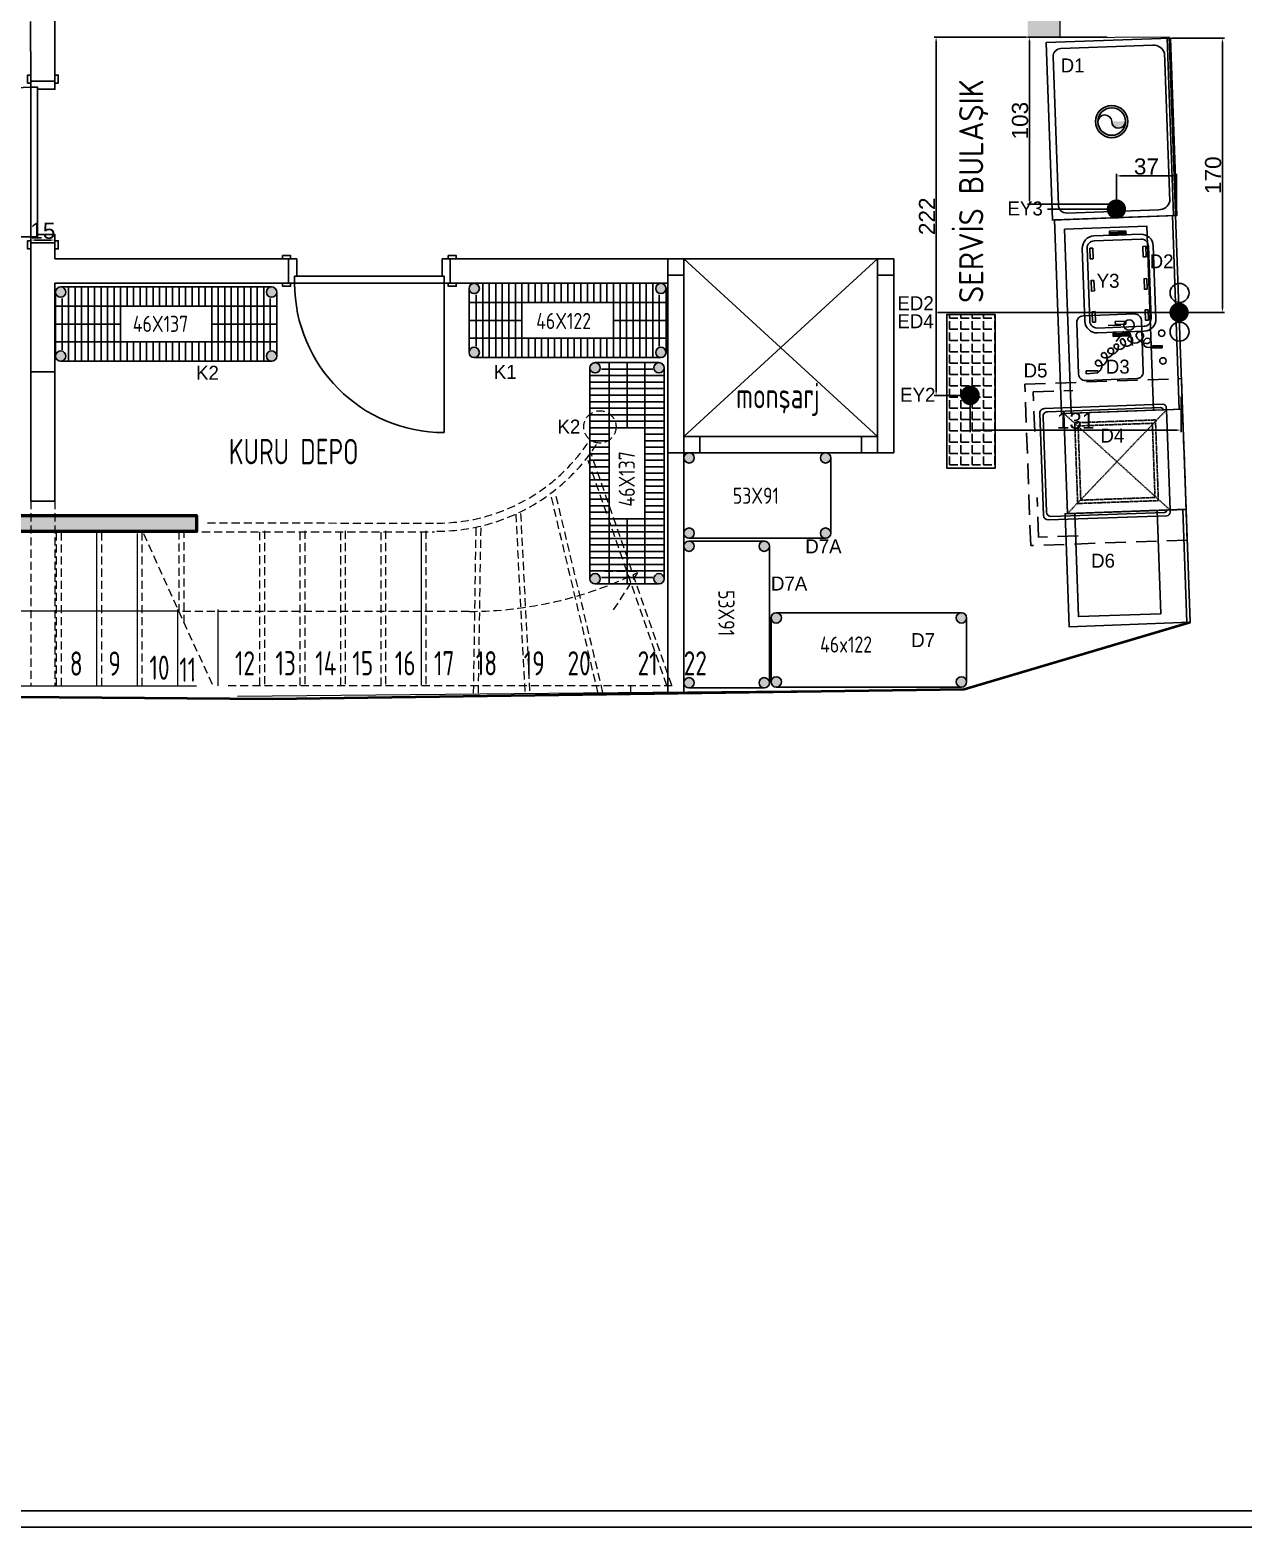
# Model space of a CAD drawing. Header units: millimetres. Extents: x 8884 to 18446, y 10737 to 16556.
# Drawn here: x 16699 to 17451, y 10737 to 11664 of the extents above; entities that cross this region are included whole.
import ezdxf

# ---------------------------------------------------------------- set-up
doc = ezdxf.new("R2010")
doc.units = ezdxf.units.MM
for name, pattern in [('DASHDOT', [25.4, 12.7, -6.35, 0, -6.35]), ('DASHED', [0.75, 0.5, -0.25]), ('DUZ', [0]), ('HIDDEN', [0.375, 0.25, -0.125]), ('HIDDENX2', [19.05, 12.7, -6.35])]:
    doc.linetypes.add(name, pattern=pattern)
for name, color, linetype, lineweight in [('continious2', 253, 'Continuous', 25), ('Duvar', 1, 'Continuous', 15), ('FURNITURE (3RDF)', 43, 'Continuous', 20), ('guclendirme', 226, 'DUZ', 9), ('TRS-DVR-EKLNN', 1, 'Continuous', 50), ('TRS-DVR-OZGN', 192, 'Continuous', 40), ('TRS-EKP-KRKLK', 32, 'Continuous', 15), ('TRS-MRD', 113, 'Continuous', 15), ('TRS-MRD-KABA', 115, 'HIDDEN', 9), ('TRS-YAZI-MAHL', 20, 'Continuous', 13), ('TRS-YAZI-MRDVN', 101, 'Continuous', 0), ('yeni_duvar', 35, 'DUZ', 9)]:
    doc.layers.add(name, color=color, linetype=linetype, lineweight=lineweight)
for name, color, linetype in [('Kıtc-003 Kapı', 3, 'Continuous'), ('S2000-002 Çizgi', 7, 'Continuous'), ('S2000-019 Su Tes İşaretler', 5, 'Continuous'), ('SIH', 4, 'Continuous'), ('SU', 152, 'Continuous'), ('wall', 4, 'Continuous')]:
    doc.layers.add(name, color=color, linetype=linetype)
doc.styles.add('ARIALTUR', font='isocpeur.ttf', dxfattribs={"width": 0.9, "height": 15})
doc.styles.get("Standard").update_dxf_attribs({"font": 'arial.ttf'})
doc.styles.add('STYLE1', font='isocpeur.ttf', dxfattribs={"height": 0.2})
doc.styles.add('TAKSİM', font='GOTHIC.TTF', dxfattribs={"height": 20})
doc.styles.add('yazı_kck_50', font='isocpeur.ttf', dxfattribs={"width": 0.7, "height": 15})
doc.dimstyles.new('ISO-25', dxfattribs={"dimtxt": 10, "dimasz": 2.5, "dimexe": 1.25, "dimexo": 0.625, "dimtad": 1, "dimdec": 0, "dimtxsty": 'Standard', "dimcen": 2.5, "dimadec": 0, "dimazin": 0, "dimtfac": 1, "dimtdec": 0, "dimtmove": 0, "dimatfit": 3, "dimfxl": 1, "dimarcsym": 0})

# ---------------------------------------------------------------- blocks, each defined once
blk = doc.blocks.new('A$C7ED97EAE')
at = {"layer": 'S2000-002 Çizgi'}
for p, q in [((3.5, 88.5), (65.5, 88.5)), ((3.5, 15), (3.5, 88.5)), ((65.5, 88.5), (65.5, 15)), ((0, 3), (0, 76.5)), ((2, 78.5), (3.5, 78.5)), ((2, 5), (2, 75)), ((3.5, 78.5), (65.5, 78.5)), ((3.5, 76.5), (3.5, 76.5)), ((65.5, 78.5), (67, 78.5)), ((65.5, 76.5), (65.5, 76.5)), ((67, 75), (67, 5)), ((69, 76.5), (69, 3)), ((65.5, 15), (3.5, 15)), ((67, 15), (65.5, 15)), ((66, 0), (3, 0)), ((64, 2), (5, 2))]:
    blk.add_line(p, q, dxfattribs=at)
at = {"layer": 'S2000-002 Çizgi', "linetype": 'DASHED'}
for p, q in [((65.5, 78.5), (3.5, 15)), ((65.5, 15), (3.5, 78.5))]:
    blk.add_line(p, q, dxfattribs=at)
for points in [[(9.5, 21.5), (59.5, 21.5), (59.5, 71.5), (9.5, 71.5)], [(11.5, 23.5), (57.5, 23.5), (57.5, 69.5), (11.5, 69.5)]]:
    blk.add_lwpolyline(points, close=True, dxfattribs=at)
at = {"layer": 'S2000-002 Çizgi'}
for centre, radius, start, end in [((2, 76.5), 2, 90, 180), ((3.5, 75), 1.5, 90, 180), ((65.5, 75), 1.5, 0, 90), ((67, 76.5), 2, 0, 90), ((3, 3), 3, 180, 270), ((5, 5), 3, 180, 270), ((64, 5), 3, 270, 0), ((66, 3), 3, 270, 0)]:
    blk.add_arc(centre, radius, start, end, dxfattribs=at)
blk = doc.blocks.new('A$C40B23311')
for p, q in [((16.56, 64.24), (26.8, 64.24)), ((16.56, 63.42), (26.8, 63.42)), ((16.56, 1.67), (26.8, 1.67)), ((16.56, 0.85), (26.8, 0.85))]:
    blk.add_line(p, q)
for points in [[(16.56, 65.14), (26.8, 65.14), (26.8, 62.57), (16.56, 62.57)], [(4.67, 48.55), (6.45, 48.55), (6.45, 55.03), (4.67, 55.03)], [(37.47, 48.55), (39.25, 48.55), (39.25, 55.03), (37.47, 55.03)], [(4.67, 28.53), (6.45, 28.53), (6.45, 35.01), (4.67, 35.01)], [(37.47, 28.53), (39.25, 28.53), (39.25, 35.01), (37.47, 35.01)], [(4.67, 9.28), (6.45, 9.28), (6.45, 15.77), (4.67, 15.77)], [(37.47, 9.28), (39.25, 9.28), (39.25, 15.77), (37.47, 15.77)], [(16.56, 2.57), (26.8, 2.57), (26.8, 0), (16.56, 0)], [(25.24, 7.33), (25.24, 9.12), (18.75, 9.12), (18.75, 7.33)]]:
    blk.add_lwpolyline(points, close=True)
for points in [[(44, 10.02), (44, 55.12, 0.414214), (36.55, 62.57), (7.45, 62.57, 0.414214), (0, 55.12), (0, 10.02, 0.414214), (7.45, 2.57), (36.55, 2.57, 0.414214)], [(41, 10.02), (41, 55.12, 0.414214), (36.55, 59.57), (7.45, 59.57, 0.414214), (3, 55.12), (3, 10.02, 0.414214), (7.45, 5.57), (36.55, 5.57, 0.414214)]]:
    blk.add_lwpolyline(points, format="xyb", close=True)
blk = doc.blocks.new('A$C0C625EC9')
blk.add_lwpolyline([(0, 2), (70, 2), (70, 0), (0, 0)], close=True)
at = {"layer": 'S2000-002 Çizgi'}
for points in [[(70, 0), (0, 0), (0, 75), (70, 75)], [(70, 18), (6, 18), (6, 69), (70, 69)]]:
    blk.add_lwpolyline(points, close=True, dxfattribs=at)
blk = doc.blocks.new('A$C7BE05278')
at = {"layer": 'S2000-002 Çizgi'}
h = blk.add_hatch(color=256, dxfattribs=at)
h.paths.add_polyline_path([(4.65, 9.9, -0.025454), (4.81, 10.42, 0.278063), (0.77, 7.52), (1.23, 7.32, -0.265675)])
h.paths.add_polyline_path([(5.35, 10.43, 0.028094), (4.81, 10.42, 0.025454), (4.65, 9.9, -0.030609), (5.18, 9.93, -0.027259)])
h.paths.add_polyline_path([(5.35, 10.43, 0.027259), (5.18, 9.93, -0.171751), (7.9, 8.98), (7.9, 8.98), (7.9, 8.98, -1.347305), (5.22, 7.15, -0.147228), (5.18, 9.93, 0.030609), (4.65, 9.9, 0.138731), (4.75, 7, 1.347306), (8.21, 9.37, 0.162476)])
h.paths.add_polyline_path([(12.46, 12.66), (12.73, 13.08, 0.483116), (4.81, 10.42, -0.028094), (5.35, 10.43, -0.470681)])
for p, q in [((14.4, 47.58), (14.34, 41.67)), ((14.4, 47.58), (14.34, 41.67)), ((15.96, 47.57), (14.4, 47.58)), ((15.96, 47.57), (14.4, 47.58)), ((15.05, 47.56), (14.97, 38.92)), ((15.9, 41.65), (15.96, 47.57)), ((15.9, 41.65), (15.96, 47.57)), ((14.34, 41.67), (15.9, 41.65)), ((14.34, 41.67), (15.9, 41.65)), ((0.47, 7.33), (0, 0.02)), ((0.47, 7.33), (0, 0.02)), ((0, 0.02), (1.86, 0)), ((1.54, 7.31), (0.47, 7.33)), ((1.54, 7.31), (0.47, 7.33)), ((1.86, 0), (1.54, 7.31)), ((1.86, 0), (1.54, 7.31))]:
    blk.add_line(p, q, dxfattribs=at)
for centre in [(6.31, 47.78), (23.47, 47.61)]:
    blk.add_circle(centre, 1.99, dxfattribs=at)
for centre, radius, start, end in [((17.83, 38.9), 2.86, 179.43001, 359.43001), ((19.09, 38.88), 1.6, 359.43001, 179.43001), ((25.13, 38.82), 7.64, 179.43001, 242.03458), ((20, 25.62), 3.8, 74.94983, 261.67628), ((23.49, 30.88), 5.53, 105.76632, 225.7833), ((20.62, 27.93), 1.41, 225.7833, 74.94983), ((22.59, 34.05), 2.23, 242.03458, 105.76632), ((15.59, 16.68), 3.77, 86.01564, 220.67721), ((18.07, 21.08), 3.83, 52.40892, 229.11119), ((16.45, 19.21), 1.37, 229.11119, 116.32433), ((19.64, 23.11), 1.26, 261.67628, 52.40892), ((4.79, 5.59), 4.31, 51.245, 156.7533), ((9.42, 8.58), 4.83, 57.01034, 197.57947), ((14.42, 12.56), 4.98, 103.11986, 200.77428), ((11.21, 11.34), 1.54, 200.77428, 57.01034), ((13.69, 15.69), 1.76, 236.80878, 103.11986), ((6.43, 7.63), 1.7, 197.57947, 51.245)]:
    blk.add_arc(centre, radius, start, end, dxfattribs=at)
blk.add_solid([(15.9, 41.65), (14.34, 41.67), (15.96, 47.57), (14.4, 47.58)], dxfattribs=at)
blk = doc.blocks.new('f')
at = {"layer": 'S2000-002 Çizgi'}
for p, q in [((10714.53, 11875.46), (10714.53, 11867.57)), ((10718.44, 11877.13), (10724.54, 11872.12)), ((10719.67, 11880.94), (10727.48, 11882.05))]:
    blk.add_line(p, q, dxfattribs=at)
for points in [[(10768.01, 11911.67), (10648.01, 11911.67), (10648.01, 11836.67), (10768.01, 11836.67)], [(10768.01, 11911.67), (10648.01, 11911.67), (10648.01, 11909.67), (10768.01, 11909.67)], [(10768.01, 11893.67), (10654.01, 11893.67), (10654.01, 11842.67), (10768.01, 11842.67)]]:
    blk.add_lwpolyline(points, close=True, dxfattribs=at)
blk.add_lwpolyline([(10712.01, 11848.17), (10744.01, 11848.17, 0.414214), (10748.01, 11852.17), (10748.01, 11884.17, 0.414214), (10744.01, 11888.17), (10712.01, 11888.17, 0.414214), (10708.01, 11884.17), (10708.01, 11852.17, 0.414214)], format="xyb", close=True, dxfattribs=at)
blk.add_circle((10714.72, 11880.43), 3.19, dxfattribs=at)
at = {"layer": 'S2000-002 Çizgi', "xscale": -1}
blk.add_blockref('A$C7BE05278', (10743.97, 11852.84), dxfattribs=at)
blk = doc.blocks.new('eee')
at = {"layer": 'S2000-002 Çizgi'}
h = blk.add_hatch(color=256, dxfattribs=at)
edge = h.paths.add_edge_path(flags=17)
edge.add_arc((10604.57, 11589.26), 8.5, 0, 360)
edge = h.paths.add_edge_path()
edge.add_arc((10604.57, 11589.26), 10, 0, 360)
edge = h.paths.add_edge_path(flags=16)
edge.add_arc((10608.82, 11589.26), 4.25, 180, 360)
for p, q in [((10642.73, 11639.6), (10640.73, 11639.6)), ((10640.73, 11639.6), (10640.73, 11529.68))]:
    blk.add_line(p, q)
blk.add_lwpolyline([(10642.73, 11639.6), (10642.73, 11529.68), (10565.73, 11529.68), (10565.73, 11639.6)], close=True, dxfattribs=at)
blk.add_lwpolyline([(10638.73, 11630.6), (10638.73, 11538.68, -0.340481), (10631.73, 11533.68), (10574.73, 11533.68, -0.414214), (10569.73, 11538.68), (10569.73, 11630.6, -0.414214), (10574.73, 11635.6), (10631.73, 11635.6, -0.340481)], format="xyb", close=True, dxfattribs=at)
for radius in [10, 8.5]:
    blk.add_circle((10604.57, 11589.26), radius, dxfattribs=at)
for centre, start, end in [((10600.32, 11589.26), 0, 180), ((10608.82, 11589.26), 180, 0)]:
    blk.add_arc(centre, 4.25, start, end, dxfattribs=at)
blk = doc.blocks.new('91x53')
at = {"lineweight": -2}
h = blk.add_hatch(color=256, dxfattribs=at)
h.paths.add_polyline_path([(9970.1, 11223.48, 1), (9963.7, 11223.48, 1)])
h.paths.add_polyline_path([(9963.7, 11176.88, 1), (9970.1, 11176.88, 1)])
h = blk.add_hatch(color=256, dxfattribs=at)
h.paths.add_polyline_path([(10054.7, 11223.48, 1), (10048.3, 11223.48, 1)])
h.paths.add_polyline_path([(10048.3, 11176.88, 1), (10054.7, 11176.88, 1)])
for p, q in [((10051.5, 11226.68), (9966.9, 11226.68)), ((9963.7, 11176.88), (9963.7, 11223.48)), ((10054.7, 11176.88), (10054.7, 11223.48)), ((10051.5, 11173.68), (9966.9, 11173.68))]:
    blk.add_line(p, q)
for centre in [(9966.9, 11223.48), (10051.5, 11223.48), (9966.9, 11176.88), (10051.5, 11176.88)]:
    blk.add_circle(centre, 3.2)
at = {"style": 'STYLE1', "width": 0.8}
blk.add_text('53X91', height=10, dxfattribs=at).set_placement((9994.03, 11195.05))
blk = doc.blocks.new('46x137 tel')
at = {"lineweight": -2}
h = blk.add_hatch(color=256, dxfattribs=at)
h.paths.add_polyline_path([(-3.2, 39.6, 1), (3.2, 39.6, 1)])
h.paths.add_polyline_path([(3.2, 0, 1), (-3.2, 0, 1)])
h = blk.add_hatch(color=256, dxfattribs=at)
h.paths.add_polyline_path([(133.8, 39.6, 1), (127.4, 39.6, 1)])
h.paths.add_polyline_path([(127.4, 0, 1), (133.8, 0, 1)])
for p, q in [((-3.2, 39.59), (-3.2, 0)), ((130.6, 42.8), (0, 42.8)), ((133.8, 39.59), (133.8, 0)), ((130.6, -3.2), (0, -3.2))]:
    blk.add_line(p, q)
for centre in [(0, 39.6), (130.6, 39.6), (0, 0), (130.6, 0)]:
    blk.add_circle(centre, 3.2)
at = {"layer": 'continious2'}
for p, q in [((4.85, 42.8), (4.85, -3.2)), ((8.88, 42.8), (8.88, -3.2)), ((12.91, 42.8), (12.91, -3.2)), ((16.94, 42.8), (16.94, -3.2)), ((20.97, 42.8), (20.97, -3.2)), ((25, 42.8), (25, -3.2)), ((29.03, 42.8), (29.03, -3.2)), ((33.06, 42.8), (33.06, -3.2)), ((37.09, 42.8), (37.09, -3.2)), ((41.12, 42.8), (41.12, 30.88)), ((45.15, 42.8), (45.15, 30.88)), ((49.18, 42.8), (49.18, 30.88)), ((53.21, 42.8), (53.21, 30.88)), ((57.24, 42.8), (57.24, 30.88)), ((61.27, 42.8), (61.27, 30.88)), ((65.3, 42.8), (65.3, 30.88)), ((69.33, 42.8), (69.33, 30.88)), ((73.36, 42.8), (73.36, 30.88)), ((77.39, 42.8), (77.39, 30.88)), ((81.42, 42.8), (81.42, 30.88)), ((85.45, 42.8), (85.45, 30.88)), ((89.48, 42.8), (89.48, 30.88)), ((93.51, 42.8), (93.51, -3.2)), ((97.54, 42.8), (97.54, -3.2)), ((101.57, 42.8), (101.57, -3.2)), ((105.6, 42.8), (105.6, -3.2)), ((109.63, 42.8), (109.63, -3.2)), ((113.66, 42.8), (113.66, -3.2)), ((117.69, 42.8), (117.69, -3.2)), ((121.72, 42.8), (121.72, -3.2)), ((125.75, 42.8), (125.75, -3.2)), ((-3.2, 30.88), (133.8, 30.88)), ((0.82, 35.7), (0.82, 3.89)), ((129.78, 35.7), (129.78, 3.89)), ((37.09, 19.8), (-3.2, 19.8)), ((133.8, 19.8), (93.51, 19.8)), ((-3.2, 8.71), (133.8, 8.71)), ((41.12, 8.71), (41.12, -3.2)), ((45.15, 8.71), (45.15, -3.2)), ((49.18, 8.71), (49.18, -3.2)), ((53.21, 8.71), (53.21, -3.2)), ((57.24, 8.71), (57.24, -3.2)), ((61.27, 8.71), (61.27, -3.2)), ((65.3, 8.71), (65.3, -3.2)), ((69.33, 8.71), (69.33, -3.2)), ((73.36, 8.71), (73.36, -3.2)), ((77.39, 8.71), (77.39, -3.2)), ((81.42, 8.71), (81.42, -3.2)), ((85.45, 8.71), (85.45, -3.2)), ((89.48, 8.71), (89.48, -3.2))]:
    blk.add_line(p, q, dxfattribs=at)
at = {"style": 'STYLE1', "width": 0.8}
blk.add_text('46X137', height=10, dxfattribs=at).set_placement((44.68, 14.93))
blk = doc.blocks.new('46x122 tel')
at = {"lineweight": -2}
h = blk.add_hatch(color=256, dxfattribs=at)
h.paths.add_polyline_path([(3.2, 39.6, 1), (-3.2, 39.6, 1)])
h.paths.add_polyline_path([(-3.2, 0, 1), (3.2, 0, 1)])
h = blk.add_hatch(color=256, dxfattribs=at)
h.paths.add_polyline_path([(112.4, 39.6, 1), (118.8, 39.6, 1)])
h.paths.add_polyline_path([(118.8, 0, 1), (112.4, 0, 1)])
for p, q in [((-3.2, 39.59), (-3.2, 0)), ((115.6, 42.8), (0, 42.8)), ((118.8, 39.59), (118.8, 0)), ((115.6, -3.2), (0, -3.2))]:
    blk.add_line(p, q)
for centre in [(0, 39.6), (115.6, 39.6), (0, 0), (115.6, 0)]:
    blk.add_circle(centre, 3.2)
at = {"layer": 'continious2'}
for p, q in [((5.28, 42.8), (5.28, -3.2)), ((9.33, 42.8), (9.33, -3.2)), ((13.38, 42.8), (13.38, -3.2)), ((17.43, 42.8), (17.43, -3.2)), ((21.48, 42.8), (21.48, -3.2)), ((25.53, 42.8), (25.53, -3.2)), ((29.58, 42.8), (29.58, -3.2)), ((33.63, 42.8), (33.63, 30.88)), ((37.68, 42.8), (37.68, 30.88)), ((41.73, 42.8), (41.73, 30.88)), ((45.78, 42.8), (45.78, 30.88)), ((49.83, 42.8), (49.83, 30.88)), ((53.88, 42.8), (53.88, 30.88)), ((57.93, 42.8), (57.93, 30.88)), ((61.98, 42.8), (61.98, 30.88)), ((66.03, 42.8), (66.03, 30.88)), ((70.08, 42.8), (70.08, 30.88)), ((74.13, 42.8), (74.13, 30.88)), ((78.18, 42.8), (78.18, 30.88)), ((82.23, 42.8), (82.23, 30.88)), ((86.28, 42.8), (86.28, -3.2)), ((90.33, 42.8), (90.33, -3.2)), ((94.38, 42.8), (94.38, -3.2)), ((98.43, 42.8), (98.43, -3.2)), ((102.48, 42.8), (102.48, -3.2)), ((106.53, 42.8), (106.53, -3.2)), ((110.58, 42.8), (110.58, -3.2)), ((-3.2, 30.88), (118.8, 30.88)), ((1.23, 35.71), (1.23, 3.89)), ((114.63, 35.71), (114.63, 3.89)), ((29.58, 19.8), (-3.2, 19.8)), ((118.8, 19.8), (86.28, 19.8)), ((-3.2, 8.71), (118.8, 8.71)), ((33.63, 8.71), (33.63, -3.2)), ((37.68, 8.71), (37.68, -3.2)), ((41.73, 8.71), (41.73, -3.2)), ((45.78, 8.71), (45.78, -3.2)), ((49.83, 8.71), (49.83, -3.2)), ((53.88, 8.71), (53.88, -3.2)), ((57.93, 8.71), (57.93, -3.2)), ((61.98, 8.71), (61.98, -3.2)), ((66.03, 8.71), (66.03, -3.2)), ((70.08, 8.71), (70.08, -3.2)), ((74.13, 8.71), (74.13, -3.2)), ((78.18, 8.71), (78.18, -3.2)), ((82.23, 8.71), (82.23, -3.2))]:
    blk.add_line(p, q, dxfattribs=at)
at = {"style": 'STYLE1', "width": 0.8}
blk.add_text('46X122', height=10, dxfattribs=at).set_placement((38.41, 14.45))
blk = doc.blocks.new('A$C0F715291')
at = {"layer": 'Kıtc-003 Kapı'}
blk.add_line((100.1, 92.6, 0), (100.1, 0, 0), dxfattribs=at)
at = {"layer": 'Kıtc-003 Kapı', "elevation": 0}
for points in [[(0, 107.6), (5, 107.6), (5, 109.6), (0, 109.6)], [(107.6, 107.6), (102.6, 107.6), (102.6, 109.6), (107.6, 109.6)], [(100.1, 96.8), (7.5, 96.8), (7.5, 92.6), (100.1, 92.6)], [(0, 92.6), (5, 92.6), (5, 90.6), (0, 90.6)], [(107.6, 92.6), (102.6, 92.6), (102.6, 90.6), (107.6, 90.6)]]:
    blk.add_lwpolyline(points, close=True, dxfattribs=at)
for points in [[(3.8, 92.6), (7.5, 92.6), (7.5, 96.8), (8.8, 96.8), (8.8, 107.6), (3.8, 107.6), (3.8, 92.6)], [(103.8, 92.6), (100.1, 92.6), (100.1, 96.8), (98.8, 96.8), (98.8, 107.6), (103.8, 107.6), (103.8, 92.6)]]:
    blk.add_lwpolyline(points, dxfattribs=at)
at = {"layer": 'Kıtc-003 Kapı'}
blk.add_arc((100.1, 92.6, 0), 92.6, 180, 270, dxfattribs=at)
blk = doc.blocks.new('122X46')
at = {"lineweight": -2}
h = blk.add_hatch(color=256, dxfattribs=at)
h.paths.add_polyline_path([(9943.4, 11200.83, 1), (9937, 11200.83, 1)])
h.paths.add_polyline_path([(9937, 11161.23, 1), (9943.4, 11161.23, 1)])
h = blk.add_hatch(color=256, dxfattribs=at)
h.paths.add_polyline_path([(10058, 11200.83, 1), (10051.6, 11200.83, 1)])
h.paths.add_polyline_path([(10051.6, 11161.23, 1), (10058, 11161.23, 1)])
for p, q in [((9937, 11161.23), (9937, 11200.83)), ((10054.8, 11204.03), (9940.2, 11204.03)), ((10058, 11161.23), (10058, 11200.83)), ((10054.8, 11158.03), (9940.2, 11158.03))]:
    blk.add_line(p, q)
for centre in [(9940.2, 11200.83), (10054.8, 11200.83), (9940.2, 11161.23), (10054.8, 11161.23)]:
    blk.add_circle(centre, 3.2)
at = {"style": 'STYLE1', "width": 0.8}
blk.add_text('46x122', height=10, dxfattribs=at).set_placement((9967.34, 11179.4))
blk = doc.blocks.new('*D30')
at = {"color": 0, "lineweight": -2, "transparency": 16777216}
for p, q in [((16699.87, 11523.1), (16699.87, 11535.35)), ((16712.37, 11534.1), (16702.37, 11534.1)), ((16714.87, 11523.1), (16714.87, 11535.35))]:
    blk.add_line(p, q, dxfattribs=at)
at = {"color": 0, "transparency": 16777216}
for points in [[(16702.37, 11534.52), (16702.37, 11533.69), (16699.87, 11534.1)], [(16712.37, 11534.52), (16712.37, 11533.69), (16714.87, 11534.1)]]:
    blk.add_solid(points, dxfattribs=at)
at = {"layer": 'Defpoints', "color": 0, "transparency": 16777216}
for p in [(16699.87, 11534.1), (16699.87, 11522.48), (16714.87, 11522.48)]:
    blk.add_point(p, dxfattribs=at)
at = {"color": 0, "transparency": 16777216, "insert": (16707.37, 11539.83), "char_height": 10, "attachment_point": 5}
blk.add_mtext('15', dxfattribs=at)
blk = doc.blocks.new('A$C7E7D3E18')
at = {"layer": 'SIH', "linetype": 'Continuous', "const_width": 6}
blk.add_lwpolyline([(3, 6, 1), (9, 6, 1)], format="xyb", close=True, dxfattribs=at)
blk = doc.blocks.new('A$C6E87713E')
at = {"layer": 'S2000-019 Su Tes İşaretler'}
for centre in [(5.89, 6.3), (29.89, 6.3)]:
    blk.add_circle(centre, 5.89, dxfattribs=at)
blk.add_blockref('A$C7E7D3E18', (11.95, 0))
blk = doc.blocks.new('*D38')
at = {"color": 0, "lineweight": -2, "transparency": 16777216}
for p, q in [((17372.12, 11553.91), (17372.12, 11575.11)), ((17374.62, 11573.86), (17406.85, 11573.86)), ((17409.35, 11553.91), (17409.35, 11575.11))]:
    blk.add_line(p, q, dxfattribs=at)
at = {"color": 0, "transparency": 16777216}
for points in [[(17374.62, 11574.27), (17374.62, 11573.44), (17372.12, 11573.86)], [(17406.85, 11574.27), (17406.85, 11573.44), (17409.35, 11573.86)]]:
    blk.add_solid(points, dxfattribs=at)
at = {"layer": 'Defpoints', "color": 0, "transparency": 16777216}
for p in [(17409.35, 11573.86), (17372.12, 11553.28, 66.36), (17409.35, 11553.28, 66.36)]:
    blk.add_point(p, dxfattribs=at)
at = {"color": 0, "transparency": 16777216, "insert": (17390.74, 11579.59), "char_height": 10, "attachment_point": 5}
blk.add_mtext('37', dxfattribs=at)
blk = doc.blocks.new('*D39')
at = {"color": 0, "lineweight": -2, "transparency": 16777216}
for p, q in [((17366.44, 11659.78), (17316.99, 11659.78)), ((17318.24, 11558.78), (17318.24, 11657.28)), ((17371.5, 11556.28), (17316.99, 11556.28))]:
    blk.add_line(p, q, dxfattribs=at)
at = {"color": 0, "transparency": 16777216}
for points in [[(17317.83, 11657.28), (17318.66, 11657.28), (17318.24, 11659.78)], [(17317.83, 11558.78), (17318.66, 11558.78), (17318.24, 11556.28)]]:
    blk.add_solid(points, dxfattribs=at)
at = {"layer": 'Defpoints', "color": 0, "transparency": 16777216}
for p in [(17318.24, 11659.78), (17367.07, 11659.78, 66.36), (17372.12, 11556.28, 66.36)]:
    blk.add_point(p, dxfattribs=at)
at = {"color": 0, "transparency": 16777216, "insert": (17312.51, 11608.03), "char_height": 10, "attachment_point": 5, "rotation": 90}
blk.add_mtext('103', dxfattribs=at)
blk = doc.blocks.new('*D40')
at = {"color": 0, "lineweight": -2, "transparency": 16777216}
for p, q in [((17406.17, 11659.15), (17439.03, 11659.15)), ((17437.78, 11656.65), (17437.78, 11491.84)), ((17411.56, 11489.34), (17439.03, 11489.34))]:
    blk.add_line(p, q, dxfattribs=at)
at = {"color": 0, "transparency": 16777216}
for points in [[(17437.36, 11656.65), (17438.2, 11656.65), (17437.78, 11659.15)], [(17437.36, 11491.84), (17438.2, 11491.84), (17437.78, 11489.34)]]:
    blk.add_solid(points, dxfattribs=at)
at = {"layer": 'Defpoints', "color": 0, "transparency": 16777216}
for p in [(17405.54, 11659.15, 66.36), (17410.93, 11489.34, 66.36), (17437.78, 11489.34)]:
    blk.add_point(p, dxfattribs=at)
at = {"color": 0, "transparency": 16777216, "insert": (17432.05, 11574.24), "char_height": 10, "attachment_point": 5, "rotation": 90}
blk.add_mtext('170', dxfattribs=at)
blk = doc.blocks.new('*D41')
at = {"color": 0, "lineweight": -2, "transparency": 16777216}
for p, q in [((17281.56, 11437.3), (17281.56, 11415.22)), ((17412.15, 11437.3), (17412.15, 11415.22)), ((17284.06, 11416.47), (17409.65, 11416.47))]:
    blk.add_line(p, q, dxfattribs=at)
at = {"color": 0, "transparency": 16777216}
for points in [[(17284.06, 11416.89), (17284.06, 11416.06), (17281.56, 11416.47)], [(17409.65, 11416.89), (17409.65, 11416.06), (17412.15, 11416.47)]]:
    blk.add_solid(points, dxfattribs=at)
at = {"layer": 'Defpoints', "color": 0, "transparency": 16777216}
for p in [(17281.56, 11437.93), (17412.15, 11437.93), (17412.15, 11416.47)]:
    blk.add_point(p, dxfattribs=at)
at = {"color": 0, "transparency": 16777216, "insert": (17346.86, 11422.21), "char_height": 10, "attachment_point": 5}
blk.add_mtext('131', dxfattribs=at)
blk = doc.blocks.new('*D42')
at = {"color": 0, "lineweight": -2, "transparency": 16777216}
for p, q in [((17316.37, 11659.78), (17259.25, 11659.78)), ((17260.5, 11440.43), (17260.5, 11657.28)), ((17280.93, 11437.93), (17259.25, 11437.93))]:
    blk.add_line(p, q, dxfattribs=at)
at = {"color": 0, "transparency": 16777216}
for points in [[(17260.08, 11657.28), (17260.92, 11657.28), (17260.5, 11659.78)], [(17260.08, 11440.43), (17260.92, 11440.43), (17260.5, 11437.93)]]:
    blk.add_solid(points, dxfattribs=at)
at = {"layer": 'Defpoints', "color": 0, "transparency": 16777216}
for p in [(17260.5, 11659.78), (17316.99, 11659.78), (17281.56, 11437.93)]:
    blk.add_point(p, dxfattribs=at)
at = {"color": 0, "transparency": 16777216, "insert": (17254.85, 11548.85), "char_height": 10, "attachment_point": 5, "rotation": 90}
blk.add_mtext('222', dxfattribs=at)

msp = doc.modelspace()

# ---------------------------------------------------------------- hatches: boundary and pattern name
h = msp.add_hatch()
h.set_pattern_fill('ANGLE', color=256, angle=360)
h.set_pattern_definition([(360, (14970.816, 5681.3134), (-1e-14, 6.985), [5.08, -1.905]), (90, (14970.816, 5681.3134), (-6.985, -1e-14), [5.08, -1.905])])
h.paths.add_polyline_path([(17267.11, 11392.98), (17297.11, 11392.98), (17297.11, 11487.98), (17267.11, 11487.98)])
at = {"layer": 'guclendirme'}
msp.add_hatch(color=226, dxfattribs=at).paths.add_polyline_path([(17384.08, 11784.06), (17384.02, 11788.17), (17316.94, 11786.71), (17317.09, 11669.61), (17317.09, 11659.61), (17337.39, 11659.61), (17337.05, 11683.16), (17336.15, 11744.49), (17384.65, 11745.2)])
at = {"layer": 'yeni_duvar'}
h = msp.add_hatch(dxfattribs=at)
h.set_pattern_fill('DOTS', color=256, scale=0.4, style=0)
h.set_pattern_definition([(0, (-48364.1177, -31343.1769), (0.3175, 0.635), [0, -0.635])])
edge = h.paths.add_edge_path()
edge.add_line((16422.96, 11418.27), (16521.13, 11418.33))
edge.add_arc((16615.1, 11471.73), 108.08, 209.60486, 270)
edge.add_line((16615.1, 11363.64), (16802.53, 11363.64))
edge.add_line((16802.53, 11363.64), (16802.53, 11353.64))
edge.add_line((16802.53, 11353.64), (16615.1, 11353.64))
edge.add_arc((16615.1, 11471.73), 118.08, 212.4705, 270, ccw=False)
edge.add_line((16515.48, 11408.33), (16422.1, 11408.33))
edge.add_line((16422.1, 11408.33), (16422.96, 11418.27))

# ---------------------------------------------------------------- linework, layer by layer
for p, q in [((16714.87, 11632.48, 33.18), (16714.87, 11792.02, 33.18)), ((16699.87, 11632.48, 33.18), (16699.77, 11669.35, 33.18)), ((16714.87, 11632.48, 33.18), (16699.87, 11632.48, 33.18)), ((16699.87, 11522.48, 33.18), (16699.87, 11532.48, 33.18)), ((16714.87, 11532.48, 33.18), (16699.87, 11532.48, 33.18)), ((16714.87, 11522.48, 33.18), (16714.87, 11532.48, 33.18)), ((16714.87, 11522.48, 33.18), (16714.87, 11532.48, 33.18)), ((16699.87, 11522.48, 33.18), (16699.87, 11372.48, 33.18)), ((16859.57, 11522.48, 33.18), (16714.87, 11522.48, 33.18)), ((16859.57, 11507.48, 33.18), (16859.57, 11522.48, 33.18)), ((17094.28, 11522.48, 33.18), (16959.57, 11522.48, 33.18)), ((16959.57, 11507.48, 33.18), (16959.57, 11522.48, 33.18)), ((17224.28, 11412.48, 33.18), (17104.28, 11522.48, 33.18)), ((17224.28, 11522.48, 33.18), (17104.28, 11412.48, 33.18)), ((16859.57, 11507.48, 33.18), (16714.87, 11507.48, 33.18)), ((16714.87, 11507.48, 33.18), (16714.87, 11372.48, 33.18)), ((16714.87, 11507.48, 33.18), (16714.87, 11372.48, 33.18)), ((17094.28, 11507.48, 33.18), (16959.57, 11507.48, 33.18)), ((16714.87, 11452.48, 33.18), (16699.87, 11452.48, 33.18)), ((17094.28, 11402.48, 33.18), (17094.28, 11253.57, 33.18)), ((17104.28, 11402.48, 33.18), (17104.28, 11253.71, 33.18)), ((16714.87, 11372.48, 33.18), (16699.87, 11372.48, 33.18)), ((17277.8, 11256.11, 33.18), (17417.83, 11297.46, 66.36)), ((17277.8, 11256.11, 33.18), (17417.83, 11297.46, 66.36)), ((17038.74, 11252.8, 33.18), (17038.74, 11252.73, 33.18)), ((17048.74, 11252.94, 33.18), (17048.74, 11252.73, 33.18))]:
    msp.add_line(p, q)
for points in [[(15495, 10737.36), (18445.65, 10737.36), (18445.65, 12581.69), (15495, 12581.69)], [(15505, 10747.36), (18435.65, 10747.36), (18435.65, 12571.69), (15505, 12571.69)]]:
    msp.add_lwpolyline(points, close=True)
at = {"elevation": 33.18}
for points in [[(17104.28, 11522.48), (17104.28, 11512.48), (17094.28, 11512.48), (17094.28, 11522.48)], [(17094.28, 11522.48), (17234.28, 11522.48), (17234.28, 11402.48), (17094.28, 11402.48)], [(17224.28, 11412.48), (17104.28, 11412.48), (17104.28, 11522.48), (17224.28, 11522.48)], [(17234.28, 11522.48), (17234.28, 11512.48), (17224.28, 11512.48), (17224.28, 11522.48)], [(17297.11, 11487.98), (17267.11, 11487.98), (17267.11, 11392.98), (17297.11, 11392.98)], [(17114.28, 11412.48), (17114.28, 11402.48), (17104.28, 11402.48), (17104.28, 11412.48)], [(17224.28, 11412.48), (17224.28, 11402.48), (17214.28, 11402.48), (17214.28, 11412.48)]]:
    msp.add_lwpolyline(points, close=True, dxfattribs=at)
at = {"layer": 'Duvar'}
for p, q in [((17337.39, 11659.61, 33.18), (17337.05, 11683.16, 33.18)), ((17337.39, 11659.61, 66.36), (17404.8, 11659.99, 66.36)), ((17337.39, 11659.61, 66.36), (17404.8, 11659.99, 66.36)), ((17417.83, 11297.46, 66.36), (17404.8, 11659.99, 66.36)), ((17417.83, 11297.46, 66.36), (17404.8, 11659.99, 66.36))]:
    msp.add_line(p, q, dxfattribs=at)
for points, elevation in [([(17337.39, 11659.61), (17337.05, 11683.16)], 33.18), ([(17417.83, 11297.46), (17404.8, 11659.99)], 66.36)]:
    msp.add_lwpolyline(points, dxfattribs=dict(at, elevation=elevation))
at = {"layer": 'FURNITURE (3RDF)', "elevation": 165.9}
msp.add_lwpolyline([(17087.77, 11254.2), (17087.77, 11254.38)], dxfattribs=at)
msp.add_lwpolyline([(17087.77, 11254.2), (17087.77, 11254.38)], dxfattribs=at)
at = {"layer": 'S2000-002 Çizgi', "linetype": 'HIDDENX2', "elevation": 66.36}
msp.add_lwpolyline([(17319.06, 11344.94), (17315.47, 11444.88), (17412.41, 11448.36), (17416, 11348.43)], close=True, dxfattribs=at)
for points in [[(17321.53, 11415.5), (17320.64, 11440.06), (17345.21, 11440.94)], [(17348.44, 11351), (17323.88, 11350.12), (17323, 11374.68)]]:
    msp.add_lwpolyline(points, dxfattribs=at)
at = {"layer": 'SU'}
for p, q in [((17329.55, 11553.28, 66.36), (17372.12, 11553.28, 66.36)), ((17261.36, 11489.34, 66.36), (17410.93, 11489.34, 66.36))]:
    msp.add_line(p, q, dxfattribs=at)
at = {"layer": 'TRS-DVR-EKLNN', "elevation": 33.18}
msp.add_lwpolyline([(16422.96, 11418.27), (16521.13, 11418.33, 0.269798), (16615.1, 11363.64), (16802.53, 11363.64), (16802.53, 11353.64), (16615.1, 11353.64, -0.256428), (16515.48, 11408.33), (16422.1, 11408.33)], format="xyb", close=True, dxfattribs=at)
at = {"layer": 'TRS-DVR-OZGN'}
for p, q in [((17277.8, 11256.11, 33.18), (17417.83, 11297.46, 66.36)), ((16849.61, 11250.18, 66.36), (17277.8, 11256.11, 66.36)), ((16849.61, 11250.18, 66.36), (17277.8, 11256.11, 66.36))]:
    msp.add_line(p, q, dxfattribs=at)
for points, elevation in [([(16453.27, 11253.19), (16849.61, 11250.18)], 33.18), ([(16849.61, 11250.18), (17277.8, 11256.11)], 66.36)]:
    msp.add_lwpolyline(points, dxfattribs=dict(at, elevation=elevation))
at = {"layer": 'TRS-EKP-KRKLK'}
msp.add_line((16453.91, 11258.19, 33.18), (16802.55, 11258.19, 33.18), dxfattribs=at)
at = {"layer": 'TRS-MRD'}
for p, q in [((16740.88, 11258.19, 33.18), (16740.88, 11353.42, 33.18)), ((16765.88, 11258.18, 33.18), (16765.88, 11352.42, 33.18)), ((16790.88, 11258.18, 33.18), (16790.88, 11305.47, 33.18)), ((16815.88, 11258.18, 33.18), (16815.88, 11305.47, 33.18))]:
    msp.add_line(p, q, dxfattribs=at)
at = {"layer": 'TRS-MRD', "linetype": 'Continuous'}
msp.add_line((16827.82, 11251.72, 33.18), (17277.8, 11256.11, 33.18), dxfattribs=at)
at = {"layer": 'TRS-MRD', "elevation": 33.18}
msp.add_lwpolyline([(16474.53, 11304.57), (16791.44, 11304.57)], dxfattribs=at)
at = {"layer": 'TRS-MRD-KABA', "color": 8, "ltscale": 20, "true_color": 0x7a7a7a}
for p, q in [((17096.78, 11258.37, 64.96), (17046.73, 11402.47, 64.96)), ((17093.65, 11258.37, 64.96), (17044.49, 11399.48, 64.96)), ((16699.87, 11372.48, 33.18), (16699.87, 11258.19, 33.18)), ((16714.87, 11372.48, 33.18), (16714.87, 11258.19, 33.18)), ((17051.27, 11253.25, 59.77), (17021.78, 11377.24, 197.68)), ((17054.21, 11253.85, 59.77), (17024.72, 11377.83, 197.68)), ((17000.22, 11364.5, 59.77), (17005.85, 11253.49, 59.77)), ((17003.2, 11364.81, 59.77), (17008.83, 11253.8, 59.77)), ((16809.26, 11359.06, 150.16), (16951.25, 11358.87, 64.96)), ((16844.8, 11259.1, 64.96), (16844.8, 11354.15, 62.36)), ((16869.8, 11259.1, 64.96), (16869.8, 11354.15, 62.36)), ((16894.8, 11259.1, 64.96), (16894.8, 11354.15, 62.36)), ((16919.8, 11259.1, 64.96), (16919.8, 11354.15, 62.36)), ((16944.8, 11259.1, 64.96), (16944.8, 11354.15, 62.36)), ((16944.8, 11259.1, 64.96), (16944.8, 11354.15, 62.36)), ((16974.1, 11253.6, 59.77), (16975.69, 11356.42, 59.77)), ((16977.1, 11253.56, 59.77), (16978.69, 11356.39, 59.77)), ((16715.88, 11258.19, 33.18), (16715.88, 11353.42, 33.18)), ((16718.88, 11258.19, 33.18), (16718.88, 11353.42, 33.18)), ((16769.67, 11352.39, 62.5), (16812.53, 11258.26, 64.74)), ((16775.89, 11353.55, 120.7), (16949.93, 11353.42, 64.96)), ((16791.8, 11303.78, 62.36), (16791.8, 11353.42, 62.36)), ((16794.8, 11297.19, 65.69), (16794.8, 11353.41, 62.36)), ((16841.8, 11258.36, 64.96), (16841.8, 11353.42, 62.36)), ((16866.8, 11258.36, 64.96), (16866.8, 11353.42, 62.36)), ((16891.8, 11258.36, 64.96), (16891.8, 11353.42, 62.36)), ((16916.8, 11258.36, 64.96), (16916.8, 11353.42, 62.36)), ((16941.8, 11258.36, 64.96), (16941.8, 11353.42, 62.36)), ((16941.8, 11263.28, 64.86), (16941.8, 11353.42, 62.36)), ((17075.28, 11328.86, 64.96), (17046.74, 11329.08, 64.96)), ((17075.63, 11328.21, 64.96), (17060.08, 11304.42, 64.96)), ((16822.09, 11258.37, 64.96), (17097.17, 11258.36, 64.96)), ((17071.24, 11258.19, 33.18), (17071.24, 11253.18, 33.18))]:
    msp.add_line(p, q, dxfattribs=at)
at = {"layer": 'TRS-MRD-KABA', "ltscale": 20}
for p, q in [((16768.88, 11258.18, 33.18), (16768.88, 11354.11, 33.18)), ((16743.88, 11258.19, 33.18), (16743.88, 11353.41, 33.18)), ((16971.44, 11304.23, 64.96), (16792.14, 11304.23, 64.96))]:
    msp.add_line(p, q, dxfattribs=at)
at = {"layer": 'TRS-MRD-KABA', "color": 8, "ltscale": 20, "true_color": 0x7a7a7a}
msp.add_circle((17052.29, 11418.45, 64.96), 10, dxfattribs=at)
for centre, radius, start, end in [((16951.25, 11471.95, 64.96), 113.08, 270, 327.09831), ((16951.25, 11471.95, 64.96), 118.08, 270, 327.5295), ((16971.46, 11542.47, 64.96), 238.24, 269.99618, 295.92988)]:
    msp.add_arc(centre, radius, start, end, dxfattribs=at)

# ---------------------------------------------------------------- block references
for name, p, rotation in [('eee', (7188.02, -355.43, 66.36), 2.059653758841951), ('A$C7E7D3E18', (17366.12, 11559.28, 66.36), 270), ('f', (5122.11, 21762.32, 66.36), 272.0596537588418), ('A$C7E7D3E18', (17275.56, 11443.93), 270), ('A$C0C625EC9', (17417.83, 11297.46, 66.36), 92.05965375884175), ('91x53', (5930.6, 21311.51, 33.18), 270)]:
    msp.add_blockref(name, p, dxfattribs=dict(rotation=rotation))
at = {"xscale": -1, "rotation": 2.059653758841762}
msp.add_blockref('A$C40B23311', (17396.96, 11475.42, 33.18), dxfattribs=at)
at = {"lineweight": -2}
for name, p in [('46x137 tel', (16718.41, 11462.31, 33.18)), ('46x122 tel', (16974.46, 11464.57, 33.18))]:
    msp.add_blockref(name, p, dxfattribs=at)
at = {"lineweight": -2, "rotation": 90}
msp.add_blockref('46x137 tel', (17088.9, 11324.44, 33.18), dxfattribs=at)
for name, p in [('91x53', (7140.59, 175.8, 33.18)), ('122X46', (7221.33, 99.33, 33.18))]:
    msp.add_blockref(name, p)
at = {"layer": 'Kıtc-003 Kapı', "rotation": 270}
msp.add_blockref('A$C0F715291', (16607.27, 11636.27, 33.18), dxfattribs=at)
at = {"layer": 'Kıtc-003 Kapı'}
msp.add_blockref('A$C0F715291', (16855.77, 11414.88, 33.18), dxfattribs=at)
at = {"layer": 'S2000-002 Çizgi', "xscale": -1, "rotation": 272.0596537588417}
msp.add_blockref('A$C7ED97EAE', (17327, 11360.74, 66.36), dxfattribs=at)
at = {"layer": 'wall', "color": 0, "linetype": 'DASHDOT', "rotation": 270}
msp.add_blockref('A$C6E87713E', (17404.93, 11507.29, 66.36), dxfattribs=at)

# ---------------------------------------------------------------- texts
at = {"style": 'TAKSİM'}
for s, p in [('D1', (17337.62, 11637.91, -15.05)), ('D2', (17392.73, 11516.62, -15.05)), ('Y3', (17359.92, 11504.58, -15.05)), ('K2', (16802.23, 11447.64, -15.05)), ('K1', (16986.62, 11448.19, -15.05)), ('D5', (17314.67, 11449.09, -15.05)), ('D3', (17365.59, 11451.44, -15.05)), ('K2', (17026.05, 11414.32, -15.05)), ('D4', (17362.23, 11408.74, -15.05)), ('D7A', (17179.48, 11340.19, -15.05)), ('D6', (17356.47, 11331.3, -15.05)), ('D7A', (17158.23, 11317.15, -15.05)), ('D7', (17245.08, 11282.15, -15.05))]:
    msp.add_text(s, height=8.64, dxfattribs=at).set_placement(p)
at = {"style": 'ARIALTUR', "width": 0.9}
msp.add_text('SERVİS BULAŞIK', height=15, rotation=90, dxfattribs=at).set_placement((17289.74, 11495.17, -15.05))
at = {"layer": 'SU', "style": 'TAKSİM'}
for s, p in [('EY3', (17304.73, 11549.36, 66.36)), ('ED2', (17236.54, 11490.68, 66.36)), ('ED4', (17236.54, 11479.56, 66.36)), ('EY2', (17238.23, 11434.01))]:
    msp.add_text(s, height=8.64, dxfattribs=at).set_placement(p)
at = {"layer": 'TRS-MRD-KABA', "color": 8, "ltscale": 20, "true_color": 0x7a7a7a, "char_height": 15, "width": 311.1522, "attachment_point": 1, "rotation": 0.00036, "style": 'yazı_kck_50'}
for s, insert in [('12', (16826.34, 11279.61, 131.32)), ('13', (16851.4, 11279.61, 131.32)), ('14', (16876.05, 11279.61, 131.32)), ('15', (16899.02, 11279.61, 131.32)), ('16', (16925.34, 11279.61, 131.32)), ('17', (16949.57, 11279.61, 131.32)), ('18', (16975.46, 11279.61, 131.32)), ('19', (17005.15, 11279.61, 131.32)), ('20', (17032.24, 11279.61, 131.32)), ('21', (17075.64, 11279.61, 131.32)), ('22', (17104.2, 11279.61, 131.32))]:
    msp.add_mtext(s, dxfattribs=dict(at, insert=insert))
at = {"layer": 'TRS-YAZI-MAHL', "style": 'yazı_kck_50', "width": 0.7}
for s, p in [('monşarj', (17136.67, 11429.95, 107.59)), ('KURU DEPO', (16822.57, 11395.26, 107.59))]:
    msp.add_text(s, height=15.75, dxfattribs=at).set_placement(p)
at = {"layer": 'TRS-YAZI-MRDVN', "char_height": 15, "width": 311.1522, "attachment_point": 1, "rotation": 0.00036, "style": 'yazı_kck_50'}
for s, insert in [('8', (16724.09, 11279.43, 99.54)), ('9', (16747.9, 11279.43, 99.54)), ('10', (16773.38, 11276.86, 99.54)), ('11', (16791.85, 11275.62, 99.54))]:
    msp.add_mtext(s, dxfattribs=dict(at, insert=insert))

# ---------------------------------------------------------------- dimensions: what is measured, and where the dimension line sits
for base, p1, p2, picture, middle in [((17260.5, 11659.78), (17281.56, 11437.93), (17316.99, 11659.78), '*D42', (17254.85, 11548.85)), ((17318.2443, 11659.7779), (17372.1212, 11556.2809, 66.3602), (17367.0691, 11659.7779, 66.3602), '*D39', (17312.5101, 11608.0294)), ((17437.78, 11489.34), (17405.54, 11659.15, 66.36), (17410.93, 11489.34, 66.36), '*D40', (17432.05, 11574.24))]:
    dim = msp.add_linear_dim(base=base, p1=p1, p2=p2, angle=90, dimstyle='ISO-25', override={"dimfxl": 20})
    dim.commit()
    dim.dimension.update_dxf_attribs({"geometry": picture, "text_midpoint": middle})
for base, p1, p2, override, picture, middle in [((17409.35, 11573.86), (17372.12, 11553.28, 66.36), (17409.35, 11553.28, 66.36), {"dimfxl": 20}, '*D38', (17390.74, 11579.59)), ((16699.87, 11534.1, 33.18), (16714.87, 11522.48, 33.18), (16699.87, 11522.48, 33.18), {"dimtmove": 1, "dimfxl": 20}, '*D30', (16707.37, 11539.83, 33.18)), ((17412.15, 11416.47), (17281.56, 11437.93), (17412.15, 11437.93), {"dimfxl": 20}, '*D41', (17346.86, 11422.21))]:
    dim = msp.add_linear_dim(base=base, p1=p1, p2=p2, dimstyle='ISO-25', override=override)
    dim.commit()
    dim.dimension.update_dxf_attribs({"geometry": picture, "text_midpoint": middle})

doc.saveas('drawing.dxf')
